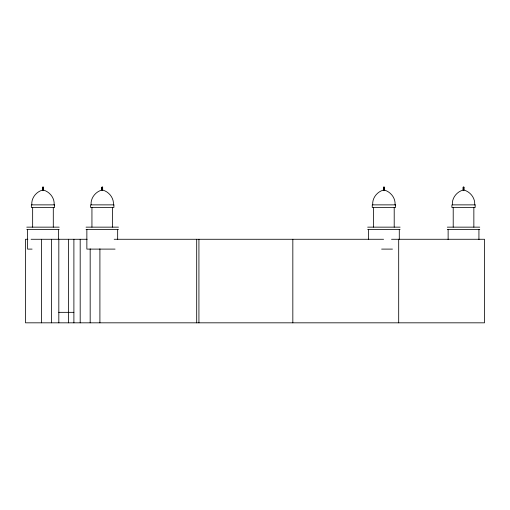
<?xml version="1.0" encoding="UTF-8"?>
<svg xmlns="http://www.w3.org/2000/svg" width="510" height="510" viewBox="0 0 510 510"><rect width="100%" height="100%" fill="white"/><g stroke="black" fill="none" stroke-linecap="round" stroke-linejoin="round"><path stroke-width="0.76" d="M42.324 190.128C36.044 191.945 31.155 198.231 31.837 204.867M101.605 190.128C95.332 191.945 90.442 198.231 91.124 204.867M383.233 190.128C376.954 191.945 372.064 198.231 372.746 204.867M462.876 190.128C456.603 191.945 451.707 198.231 452.389 204.867M26.756 227.148L59.192 227.148M86.043 227.148L118.479 227.148M367.665 227.148L400.101 227.148M447.315 227.148L479.751 227.148M26.756 229.443L59.192 229.443M86.043 229.443L118.479 229.443M367.665 229.443L400.101 229.443M447.315 229.443L479.751 229.443M27.884 239.273L25.5 239.273L25.5 322.824L484.5 322.824L484.5 239.273L391.527 239.273M31.059 239.273L87.102 239.273M114.189 239.273L383.577 239.273M32.085 249.103L27.578 249.103L27.578 229.443M115.069 249.103L86.859 249.103L86.859 229.443M381.633 249.103L392.439 249.103M58.822 312.337L73.893 312.337M464.189 190.128C470.462 191.945 475.352 198.231 474.67 204.867M384.54 190.128C390.813 191.945 395.709 198.231 395.027 204.867M102.918 190.128C109.191 191.945 114.087 198.231 113.405 204.867M43.63 190.128C49.903 191.945 54.799 198.231 54.117 204.867M478.928 229.443L478.928 239.668M473.854 207.493L473.854 227.148M463.807 187.176L463.807 190.128M463.533 187.176L463.533 190.128M463.252 187.176L463.252 190.128M453.211 207.493L453.211 227.148M448.131 229.443L448.131 239.668M399.285 229.443L399.285 239.668M398.692 239.273L398.692 322.824M394.204 207.493L394.204 227.148M384.164 187.176L384.164 190.128M383.883 187.176L383.883 190.128M383.609 187.176L383.609 190.128M373.562 207.493L373.562 227.148M368.488 229.443L368.488 239.668M292.829 239.273L292.829 322.824M198.925 239.273L198.925 322.824M196.694 239.273L196.694 322.824M117.663 229.443L117.663 239.668M112.582 207.493L112.582 227.148M102.542 187.176L102.542 190.128M102.261 187.176L102.261 190.128M101.981 187.176L101.981 190.128M99.909 248.823L99.909 322.824M91.94 207.493L91.94 227.148M90.174 248.823L90.174 322.824M80.185 239.273L80.185 322.824M73.893 239.273L73.893 322.824M68.589 239.273L68.589 322.824M58.822 239.273L58.822 322.824M58.376 229.443L58.376 239.668M53.295 207.493L53.295 227.148M51.414 239.273L51.414 322.824M43.254 187.176L43.254 190.128M42.974 187.176L42.974 190.128M42.7 187.176L42.7 190.128M41.393 239.273L41.393 322.824M32.653 207.493L32.653 227.148M43.369 187.176L42.585 187.176L42.585 190.128L43.369 190.128L43.369 187.176M102.657 187.176L101.866 187.176L101.866 190.128L102.657 190.128L102.657 187.176M384.279 187.176L383.494 187.176L383.494 190.128L384.279 190.128L384.279 187.176M463.921 187.176L463.137 187.176L463.137 190.128L463.921 190.128L463.921 187.176M54.608 204.867L31.346 204.867L31.346 207.493L54.608 207.493L54.608 204.867M113.896 204.867L90.627 204.867L90.627 207.493L113.896 207.493L113.896 204.867M395.518 204.867L372.255 204.867L372.255 207.493L395.518 207.493L395.518 204.867M475.161 204.867L451.898 204.867L451.898 207.493L475.161 207.493L475.161 204.867"/></g></svg>
